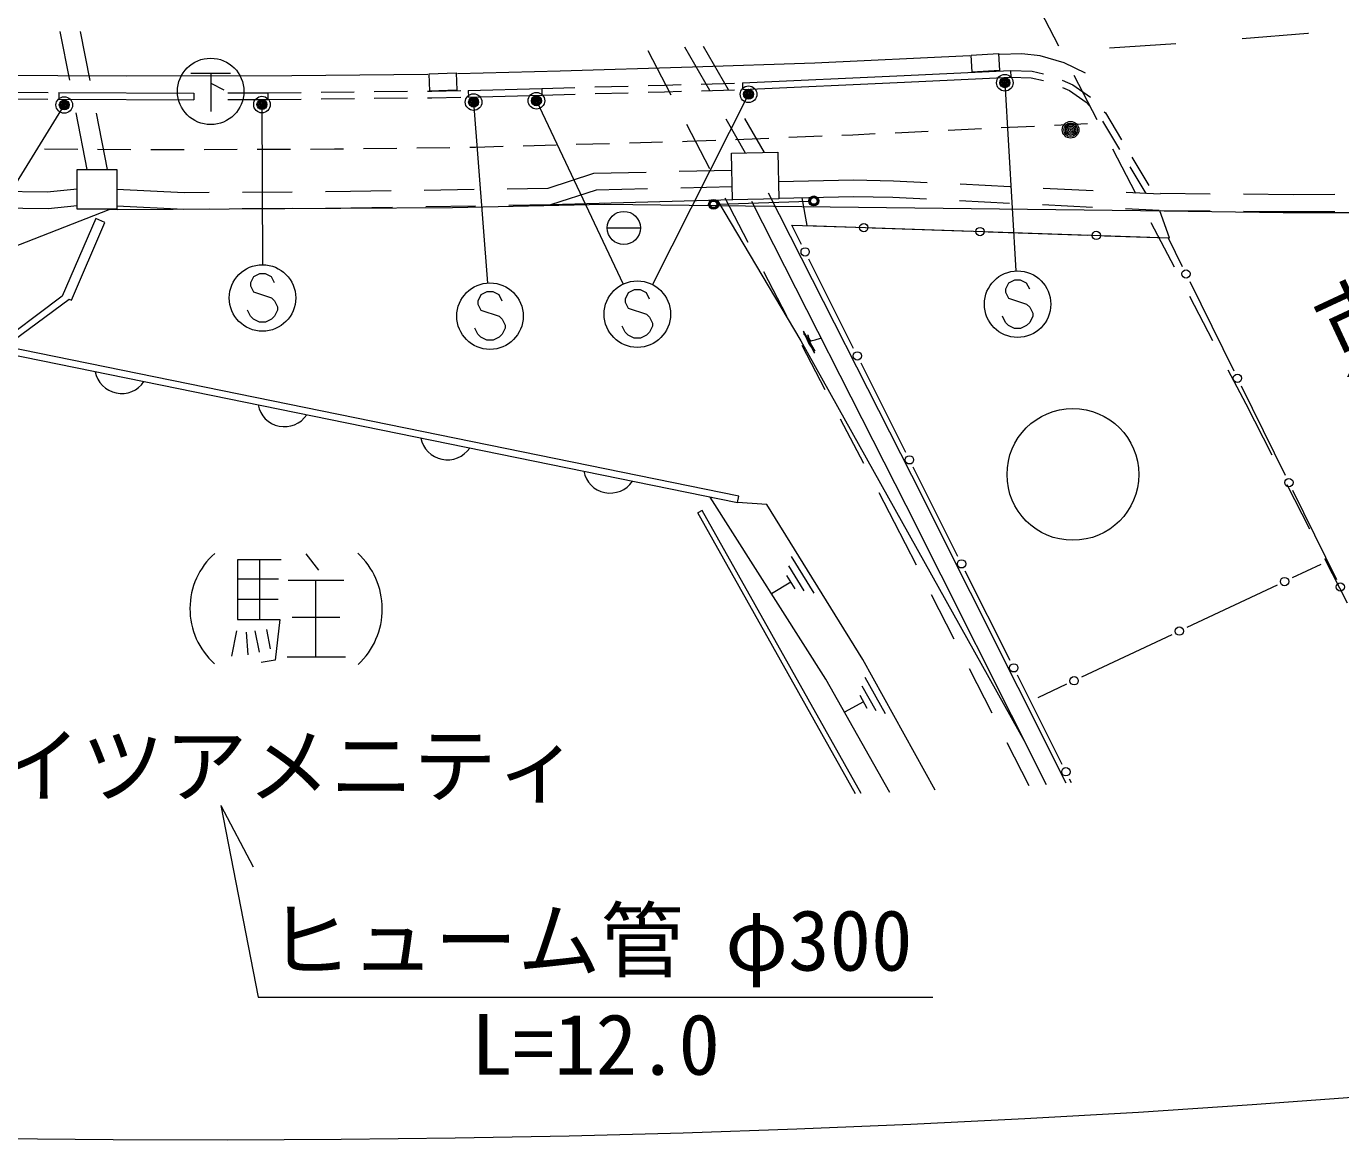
# Model space of a CAD drawing. Units: millimetres at full size, sheet at 1:1000; details may follow other scales. Extents: x 40000 to 680000, y 20000 to 380000.
# Drawn here: x 503900 to 543448, y 266025 to 299524 of the extents above; entities that cross this region are included whole.
import ezdxf
from ezdxf.enums import TextEntityAlignment as Align

# ---------------------------------------------------------------- set-up
doc = ezdxf.new("R2010")
doc.units = ezdxf.units.MM
doc.header["$LTSCALE"] = 1000
doc.header["$PDMODE"] = 32
doc.header["$PDSIZE"] = 500
for name, color, linetype, lineweight in [('M-BGD', 7, 'Continuous', 13), ('M-BGD-EXST', 7, 'Continuous', 13), ('M-BMK-ROW', 7, 'Continuous', 13), ('M-STR-HTXT', 7, 'Continuous', 13), ('M-STR-STRC', 7, 'Continuous', 13)]:
    doc.layers.add(name, color=color, linetype=linetype, lineweight=lineweight)
doc.styles.add('@ＭＳ ゴシック', font='')
doc.styles.add('ＭＳ ゴシック', font='')
doc.styles.get('@ＭＳ ゴシック').set_extended_font_data('@MS Gothic')
doc.styles.get('ＭＳ ゴシック').set_extended_font_data('MS Gothic')

msp = doc.modelspace()

# ---------------------------------------------------------------- linework, layer by layer
at = {"layer": 'M-BGD'}
for p, q in [((534262, 300265), (534957, 298935)), ((504911, 299371), (505198, 297899)), ((505522, 299369), (505810, 297897)), ((522603, 298791), (523298, 297461)), ((523706, 298904), (524452, 297602)), ((524271, 298923), (525017, 297622)), ((533511, 298196), (534166, 298173)), ((524207, 297786), (525207, 297815)), ((525447, 297822), (525453, 297622)), ((533521, 297996), (534140, 297973)), ((534140, 297973), (534511, 297888)), ((534166, 298173), (534502, 298095)), ((535068, 297907), (535388, 297765)), ((535420, 298049), (536115, 296720)), ((503556, 297546), (504556, 297534)), ((504878, 297530), (504875, 297330)), ((511170, 297526), (512170, 297536)), ((512770, 297542), (513770, 297552)), ((514370, 297558), (515370, 297568)), ((515970, 297575), (516099, 297576)), ((516099, 297576), (516970, 297591)), ((517198, 297595), (517202, 297395)), ((517204, 297395), (519415, 297456)), ((519409, 297656), (520409, 297682)), ((519414, 297456), (520414, 297482)), ((521009, 297698), (522008, 297725)), ((521014, 297498), (522013, 297525)), ((522608, 297741), (523099, 297754)), ((522613, 297541), (523105, 297554)), ((523099, 297754), (523608, 297769)), ((523105, 297554), (523613, 297569)), ((524213, 297586), (525212, 297615)), ((535073, 297686), (535290, 297590)), ((535290, 297590), (535791, 297238)), ((535388, 297765), (535921, 297392)), ((503553, 297346), (504553, 297334)), ((504877, 297330), (508941, 297315)), ((509963, 297323), (511171, 297326)), ((511172, 297326), (512172, 297336)), ((512772, 297342), (513772, 297352)), ((514372, 297358), (515372, 297369)), ((515972, 297375), (516101, 297376)), ((516101, 297376), (516972, 297391)), ((535791, 297238), (535894, 297129)), ((505389, 296917), (505722, 295212)), ((506001, 296915), (506333, 295211)), ((524949, 296735), (525533, 295715)), ((525514, 296754), (526102, 295727)), ((536281, 296673), (536794, 295815)), ((536332, 296955), (536367, 296918)), ((536367, 296918), (536854, 296104)), ((523761, 296575), (524456, 295246)), ((526843, 296185), (527842, 296225)), ((528441, 296248), (528772, 296261)), ((528772, 296261), (529440, 296294)), ((530040, 296322), (531039, 296370)), ((531638, 296399), (532637, 296447)), ((533236, 296476), (534235, 296524)), ((534834, 296552), (535833, 296600)), ((504448, 295838), (505448, 295830)), ((506048, 295826), (507048, 295818)), ((509248, 295820), (510248, 295823)), ((510848, 295825), (511848, 295829)), ((512448, 295831), (513169, 295833)), ((513169, 295833), (513448, 295837)), ((514048, 295845), (515048, 295859)), ((515648, 295868), (516648, 295882)), ((517247, 295890), (517415, 295892)), ((517415, 295892), (518247, 295915)), ((518847, 295931), (519847, 295958)), ((520446, 295974), (521446, 296000)), ((522046, 296017), (523045, 296043)), ((523645, 296060), (523780, 296063)), ((523780, 296063), (524644, 296097)), ((525244, 296121), (526243, 296161)), ((536579, 295834), (537274, 294505)), ((507648, 295815), (508648, 295818)), ((537162, 295589), (537675, 294731)), ((520966, 295094), (519593, 294648)), ((522548, 295130), (520966, 295094)), ((525130, 295189), (523548, 295153)), ((537102, 295300), (537581, 294498)), ((519593, 294648), (518374, 294628)), ((525141, 294689), (523596, 294654)), ((528792, 294894), (526535, 294843)), ((529988, 294868), (528792, 294894)), ((531004, 294818), (529988, 294868)), ((533501, 294697), (532003, 294770)), ((535998, 294575), (534500, 294648)), ((504530, 294529), (503015, 294550)), ((505429, 294628), (504530, 294529)), ((508647, 294515), (506625, 294615)), ((509402, 294520), (508647, 294515)), ((511902, 294538), (510402, 294528)), ((513656, 294551), (512902, 294546)), ((514875, 294571), (513656, 294551)), ((517375, 294612), (515875, 294587)), ((521051, 294596), (519676, 294149)), ((525158, 294302), (519676, 294149)), ((522596, 294631), (521051, 294596)), ((524919, 294359), (525614, 293030)), ((525718, 294258), (530365, 285116)), ((526217, 294511), (530864, 285370)), ((528792, 294394), (526546, 294343)), ((527239, 294363), (527390, 293531)), ((529970, 294368), (528792, 294394)), ((530983, 294319), (529970, 294368)), ((533480, 294197), (531982, 294270)), ((538012, 294477), (536997, 294527)), ((539524, 294478), (538028, 294490)), ((542019, 294458), (540524, 294470)), ((543275, 294465), (542019, 294458)), ((504554, 294029), (503023, 294050)), ((505429, 294125), (504554, 294029)), ((508636, 294015), (506624, 294114)), ((509399, 294020), (508636, 294015)), ((511899, 294038), (510399, 294028)), ((513662, 294051), (512899, 294045)), ((514919, 294072), (513662, 294051)), ((517419, 294112), (515919, 294088)), ((519676, 294149), (518419, 294129)), ((535977, 294076), (534479, 294149)), ((537988, 293978), (536976, 294027)), ((538302, 293156), (538005, 293976)), ((539521, 293958), (538024, 293970)), ((542019, 293938), (540521, 293950)), ((543276, 293945), (542019, 293938)), ((505988, 293740), (504981, 291406)), ((505256, 291287), (506263, 293621)), ((506263, 293621), (505988, 293740)), ((521379, 293456), (522379, 293456)), ((527223, 292960), (526932, 293541)), ((526932, 293541), (528848, 293476)), ((527390, 293531), (538302, 293156)), ((529347, 293459), (532346, 293358)), ((537737, 293619), (538433, 292289)), ((532845, 293341), (535844, 293239)), ((536343, 293222), (538259, 293157)), ((538259, 293157), (538683, 292297)), ((528792, 289832), (527447, 292513)), ((526077, 292144), (526772, 290814)), ((538904, 291849), (540231, 289158)), ((503268, 289888), (505193, 291315)), ((505193, 291315), (505256, 291287)), ((538896, 291403), (539591, 290074)), ((525335, 285389), (503268, 289888)), ((527235, 289928), (527930, 288599)), ((530361, 286703), (529016, 289385)), ((540055, 289188), (540591, 288162)), ((540452, 288710), (541779, 286019)), ((540591, 288162), (541374, 286629)), ((528393, 287712), (529088, 286383)), ((531930, 283574), (530585, 286256)), ((541828, 285738), (542510, 284402)), ((542000, 285570), (543326, 282880)), ((527952, 279878), (524473, 285361)), ((525295, 285193), (525335, 285389)), ((526185, 285140), (525295, 285193)), ((529551, 285497), (530015, 284609)), ((535184, 276749), (530864, 285370)), ((524233, 284954), (524102, 284881)), ((528851, 276431), (524102, 284881)), ((529020, 276438), (524233, 284954)), ((529074, 280471), (526185, 285140)), ((530365, 285116), (534586, 276715)), ((530015, 284609), (530674, 283319)), ((512316, 283650), (512693, 283158)), ((526910, 283572), (527594, 282466)), ((511570, 283470), (510258, 283470)), ((510258, 283470), (510258, 281675)), ((510914, 283470), (510914, 281675)), ((527308, 282534), (526843, 283286)), ((542848, 283331), (541985, 282925)), ((542965, 283511), (543647, 282175)), ((510258, 282896), (511488, 282896)), ((511775, 282863), (513455, 282863)), ((512602, 282863), (512602, 280552)), ((526899, 282800), (526324, 282445)), ((526776, 282999), (527022, 282601)), ((533499, 280446), (532154, 283127)), ((531129, 282428), (531812, 281093)), ((541533, 282711), (538820, 281432)), ((510258, 282289), (511480, 282289)), ((510258, 281675), (511529, 281675)), ((511529, 281675), (511389, 280453)), ((511898, 281748), (513332, 281748)), ((510225, 281338), (510070, 280576)), ((510512, 281297), (510562, 280617)), ((510775, 281338), (510906, 280691)), ((511127, 281379), (511242, 280797)), ((538367, 281219), (535654, 279940)), ((511389, 280453), (510971, 280379)), ((511750, 280552), (513504, 280552)), ((531248, 276540), (529074, 280471)), ((532267, 280202), (532949, 278866)), ((529878, 276476), (527952, 279878)), ((529467, 278927), (529055, 279671)), ((529133, 279942), (529739, 278849)), ((535068, 277317), (533723, 279999)), ((535201, 279726), (534339, 279320)), ((528977, 279399), (529195, 279005)), ((529086, 279202), (528517, 278887)), ((533404, 277976), (534063, 276686)), ((535348, 276758), (535292, 276870)), ((509756, 276084), (510727, 274236))]:
    msp.add_line(p, q, dxfattribs=at)
for points in [[(532361, 298147), (532331, 298660), (533153, 298708), (533183, 298195)], [(516039, 297575), (516023, 298095), (516837, 298119), (516853, 297600)], [(526516, 295736), (526546, 294332), (525149, 294302), (525119, 295706)], [(506624, 294022), (505428, 294024), (505430, 295213), (506625, 295211)]]:
    msp.add_lwpolyline(points, close=True, dxfattribs=at)
for points in [[(525447, 297822), (530314, 298039), (533511, 298196), (533521, 297997)], [(525456, 297622), (530323, 297839), (533521, 297997)], [(504878, 297530), (508942, 297515), (508941, 297315)], [(509962, 297523), (511170, 297526), (511171, 297326)], [(517198, 297595), (519409, 297656), (519415, 297456)], [(524699, 294283), (527209, 290065), (533961, 277958)], [(504981, 291406), (502818, 289776), (525295, 285193)], [(527633, 289754), (527282, 290349), (527296, 290258), (527336, 290216), (527421, 290024), (527445, 289969), (527477, 289931), (527500, 289898), (527524, 289864), (527595, 289722), (527619, 289688), (527533, 289880), (527433, 290163), (527411, 290238), (527445, 290126), (527496, 290046), (527542, 290074), (527634, 290088), (527796, 290137)], [(509756, 276084), (510880, 270312), (531180, 270312)]]:
    msp.add_lwpolyline(points, dxfattribs=at)
for centre, radius in [((521879, 293456), 500), ((529098, 293467), 125), ((532596, 293349), 125), ((536094, 293231), 125), ((527335, 292737), 125), ((538794, 292073), 125), ((528904, 289608), 125), ((540341, 288934), 125), ((535390, 286040), 1981), ((530473, 286480), 125), ((541889, 285795), 125), ((532042, 283351), 125), ((541759, 282818), 125), ((543437, 282655), 125), ((538593, 281326), 125), ((533611, 280222), 125), ((535428, 279833), 125), ((535180, 277094), 125)]:
    msp.add_circle(centre, radius, dxfattribs=at)
for centre, radius, start, end in [((506770, 289289), 812, 191.0959, 325.8562), ((511669, 288290), 812, 191.0959, 325.8562), ((516569, 287291), 812, 191.0959, 325.8562), ((521468, 286292), 812, 191.0959, 325.8562), ((511052, 282003), 2228, 131.6979, 228.0192), ((512329, 281994), 2282, 312.8638, 47.4164)]:
    msp.add_arc(centre, radius, start, end, dxfattribs=at)
at = {"layer": 'M-BGD-EXST'}
for p, q in [((508849, 298115), (510049, 298115)), ((509449, 298115), (509449, 296965)), ((509449, 297815), (509849, 297615))]:
    msp.add_line(p, q, dxfattribs=at)
msp.add_circle((509449, 297565), 1000, dxfattribs=at)
at = {"layer": 'M-BMK-ROW', "color": 30}
for p, q in [((494434, 289357), (506392, 294009)), ((506642, 294008), (506392, 294009)), ((506642, 294008), (516723, 294073)), ((516723, 294073), (521295, 294175)), ((521295, 294175), (537420, 293986)), ((537420, 293986), (541721, 293924)), ((541721, 293924), (549431, 293907))]:
    msp.add_line(p, q, dxfattribs=at)
at = {"layer": 'M-STR-HTXT'}
for p, q in [((533342, 297827), (533669, 292162)), ((525631, 297478), (522737, 291758)), ((505043, 297156), (501107, 290798)), ((510992, 297169), (511005, 292352)), ((517360, 297243), (517776, 291795)), ((519249, 297284), (521860, 291762))]:
    msp.add_line(p, q, dxfattribs=at)
msp.add_lwpolyline([(503089, 266065), (506518, 266034), (509947, 266025), (513376, 266040), (516805, 266080), (520234, 266143), (523662, 266233), (527089, 266348), (530515, 266490), (533940, 266659), (537364, 266857), (540786, 267082), (544206, 267337)], dxfattribs=at)
for centre, radius in [((533342, 297827), 150), ((533342, 297827), 120), ((533342, 297827), 90), ((533342, 297827), 60), ((533342, 297827), 30), ((533342, 297827), 20), ((519249, 297284), 150), ((519249, 297284), 120), ((525631, 297478), 150), ((525631, 297478), 120), ((525631, 297478), 90), ((525631, 297478), 60), ((525631, 297478), 30), ((525631, 297478), 20), ((505043, 297156), 150), ((505043, 297156), 120), ((505043, 297156), 90), ((505043, 297156), 60), ((505043, 297156), 30), ((505043, 297156), 20), ((510992, 297169), 150), ((510992, 297169), 120), ((510992, 297169), 90), ((510992, 297169), 60), ((510992, 297169), 30), ((510992, 297169), 20), ((517360, 297243), 150), ((517360, 297243), 120), ((517360, 297243), 90), ((517360, 297243), 60), ((517360, 297243), 30), ((517360, 297243), 20), ((519249, 297284), 90), ((519249, 297284), 60), ((519249, 297284), 30), ((519249, 297284), 20)]:
    msp.add_circle(centre, radius, dxfattribs=at)
for p in [(533342, 297827), (505043, 297156), (510992, 297169), (517360, 297243), (519249, 297284), (525631, 297478)]:
    msp.add_point(p, dxfattribs=at)
at = {"layer": 'M-STR-STRC'}
for p, q in [((538485, 298992), (536494, 298869)), ((538490, 298993), (538485, 298992)), ((542461, 299303), (540484, 299148)), ((542478, 299304), (542461, 299303)), ((524730, 294172), (527445, 294263)), ((510735, 291988), (510644, 291806)), ((510917, 292079), (510735, 291988)), ((511098, 292079), (510917, 292079)), ((511280, 291988), (511098, 292079)), ((511371, 291806), (511280, 291988)), ((533635, 291890), (533454, 291799)), ((533817, 291890), (533635, 291890)), ((533999, 291799), (533817, 291890)), ((510644, 291806), (510644, 291715)), ((510644, 291715), (510735, 291533)), ((510735, 291533), (511280, 291351)), ((517761, 291531), (517579, 291440)), ((517943, 291531), (517761, 291531)), ((518125, 291440), (517943, 291531)), ((522012, 291500), (521921, 291318)), ((522194, 291590), (522012, 291500)), ((522376, 291590), (522194, 291590)), ((522558, 291500), (522376, 291590)), ((522648, 291318), (522558, 291500)), ((533454, 291799), (533363, 291617)), ((533363, 291617), (533363, 291526)), ((533363, 291526), (533454, 291345)), ((534090, 291617), (533999, 291799)), ((511280, 291351), (511371, 291260)), ((511371, 291260), (511462, 291079)), ((511462, 291079), (511462, 290988)), ((517579, 291440), (517488, 291258)), ((517488, 291258), (517488, 291167)), ((517488, 291167), (517579, 290985)), ((518216, 291258), (518125, 291440)), ((521921, 291318), (521921, 291227)), ((521921, 291227), (522012, 291045)), ((533454, 291345), (533999, 291163)), ((533999, 291163), (534090, 291072)), ((510644, 290806), (510553, 290988)), ((510735, 290715), (510644, 290806)), ((510917, 290624), (510735, 290715)), ((511280, 290715), (511098, 290624)), ((511371, 290806), (511280, 290715)), ((511462, 290988), (511371, 290806)), ((517579, 290985), (518125, 290803)), ((518125, 290803), (518216, 290712)), ((518216, 290712), (518307, 290531)), ((522012, 291045), (522558, 290863)), ((522558, 290863), (522648, 290772)), ((522648, 290772), (522739, 290590)), ((533363, 290617), (533272, 290799)), ((534090, 291072), (534181, 290890)), ((534181, 290799), (534090, 290617)), ((534181, 290890), (534181, 290799)), ((511098, 290624), (510917, 290624)), ((517488, 290258), (517397, 290440)), ((518307, 290440), (518216, 290258)), ((518307, 290531), (518307, 290440)), ((521921, 290318), (521830, 290500)), ((522012, 290227), (521921, 290318)), ((522648, 290318), (522558, 290227)), ((522739, 290500), (522648, 290318)), ((522739, 290590), (522739, 290500)), ((533454, 290526), (533363, 290617)), ((533635, 290435), (533454, 290526)), ((533817, 290435), (533635, 290435)), ((533999, 290526), (533817, 290435)), ((534090, 290617), (533999, 290526)), ((517579, 290167), (517488, 290258)), ((517761, 290076), (517579, 290167)), ((517943, 290076), (517761, 290076)), ((518125, 290167), (517943, 290076)), ((518216, 290258), (518125, 290167)), ((522194, 290136), (522012, 290227)), ((522376, 290136), (522194, 290136)), ((522558, 290227), (522376, 290136))]:
    msp.add_line(p, q, dxfattribs=at)
for points in [[(532293, 298636), (527630, 298416), (523946, 298295), (519960, 298175), (516876, 298095)], [(535774, 298111), (535124, 298423), (534410, 298638), (533857, 298700), (533179, 298676)], [(515978, 298078), (511888, 298038), (506923, 298021), (502763, 298045)]]:
    msp.add_lwpolyline(points, dxfattribs=at)
for centre, radius in [((535322, 296410), 250), ((535322, 296410), 204), ((535322, 296410), 159), ((535322, 296410), 114), ((535322, 296410), 68.2), ((535322, 296410), 22.7), ((524580, 294167), 150), ((524580, 294167), 120), ((524580, 294167), 100), ((527595, 294268), 150), ((527595, 294268), 120), ((527595, 294268), 100), ((511007, 291351), 1000), ((533726, 291163), 1000), ((517852, 290803), 1000), ((522285, 290863), 1000)]:
    msp.add_circle(centre, radius, dxfattribs=at)

# ---------------------------------------------------------------- texts
at = {"layer": 'M-BGD', "style": '@ＭＳ ゴシック'}
msp.add_text('市道横尾東線', height=1833, rotation=294.985, dxfattribs=at).set_placement((543438, 291941), align=Align.MIDDLE_LEFT)
at = {"layer": 'M-BGD', "style": 'ＭＳ ゴシック'}
msp.add_text('ヒューム管 φ300', height=1833, dxfattribs=at).set_placement((511180, 270562), align=Align.BOTTOM_LEFT)
msp.add_text('L=12.0', height=1833, dxfattribs=at).set_placement((521030, 269812), align=Align.TOP_CENTER)
at = {"layer": 'M-STR-HTXT', "style": 'ＭＳ ゴシック'}
msp.add_text('ハイツアメニティ', height=1833, dxfattribs=at).set_placement((510552, 275814), align=Align.BOTTOM_CENTER)

doc.saveas('drawing.dxf')
